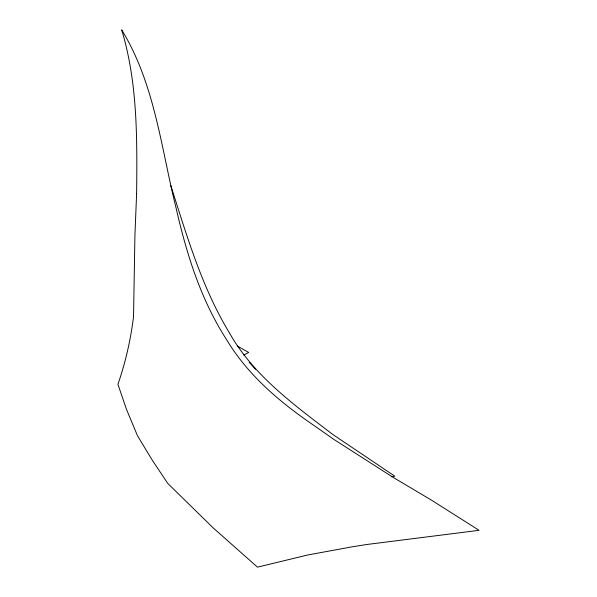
<?xml version="1.0" encoding="UTF-8"?>
<svg xmlns="http://www.w3.org/2000/svg" width="597" height="597" viewBox="0 0 597 597"><rect width="100%" height="100%" fill="white"/><g stroke="black" fill="none" stroke-linecap="round" stroke-linejoin="round"><path stroke-width="0.9" d="M243.8 355.051L248.703 352.431L237.375 346.081M391.423 476.757L394.796 476.167L335.178 436.101A199.294 154.011 -0.6 0 1 331.507 433.497C293.709 404.572 253.471 375.416 229.591 333.171C201.846 287.567 186.958 235.912 170.742 185.48M255.516 369.259L249.255 362.379M136.623 193.435L134.922 235.464L133.549 315.843A107.094 67.603 19.5 0 1 133.37 317.91C130.527 340.506 125.392 362.775 117.922 384.296L126.474 409.326L137.273 435.228A41.283 30.275 1.7 0 0 137.885 436.407L152.228 460.086L167.69 483.346L213.196 527.912L257.486 567.15L307.686 554.994L351.723 546.904L366.536 544.531L479.078 530.323L431.795 500.338L394.505 478.19A132.721 97.326 6.1 0 1 392.005 476.652L334.007 439.496L314.641 425.93C280.463 402.669 248.434 375.849 226.823 340.029C200.823 299.91 186.525 253.859 175.988 207.607C161.056 147.638 154.705 83.587 121.669 29.85C137.706 82.834 137.176 138.653 136.623 193.435"/></g></svg>
